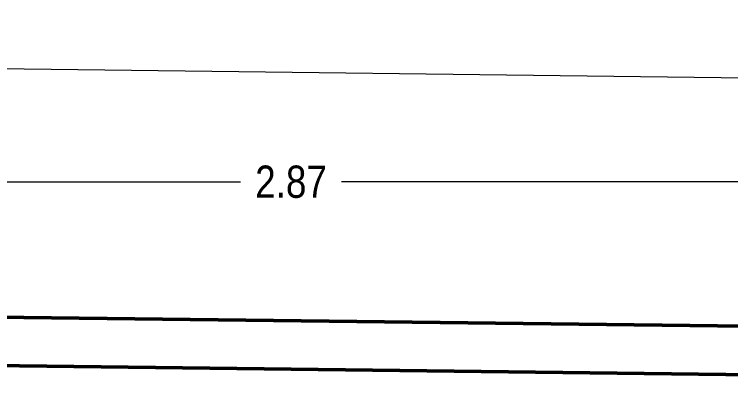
# Model space of a CAD drawing. Extents: x -23.8 to 23.6, y 264.2 to 287.5.
# Drawn here: x -11.423 to -9.197, y 284.018 to 285.172 of the extents above; entities that cross this region are included whole.
import ezdxf

# ---------------------------------------------------------------- set-up
doc = ezdxf.new("R2010")
doc.units = 0
doc.header["$LTSCALE"] = 4
doc.header["$PDMODE"] = 66
doc.linetypes.add('CONTINUA', pattern=[0])
doc.layers.get('0').update_dxf_attribs({"linetype": 'CONTINUOUS'})
doc.layers.get('DEFPOINTS').update_dxf_attribs({"linetype": 'CONTINUOUS'})
doc.layers.add('COTAS', color=1, linetype='CONTINUOUS', lineweight=9)
doc.layers.add('MURO', color=5, linetype='CONTINUOUS', lineweight=50)
doc.styles.add('Arial Narrow', font='ARIALN.TTF')
doc.dimstyles.new('1-50 PRZ', dxfattribs={"dimtxt": 0.1, "dimasz": 0.1, "dimexe": 0.05, "dimexo": 0.15, "dimgap": 0.05, "dimtad": 0, "dimzin": 1, "dimdsep": 46, "dimtxsty": 'Arial Narrow', "dimblk": 'DOTSMALL', "dimcen": 0.1, "dimdle": 0.05, "dimclrd": 250, "dimclre": 250, "dimclrt": 5, "dimaunit": 1, "dimadec": 3, "dimazin": 0, "dimtfac": 1, "dimtmove": 2, "dimatfit": 3, "dimldrblk": 'OBLIQUE', "dimfxl": 0.3, "dimfxlon": 1, "dimlwd": -1, "dimlwe": -1, "dimarcsym": 0})

# ---------------------------------------------------------------- blocks, each defined once
blk = doc.blocks.new('_DotSmall')
at = {"color": 0, "linetype": 'ByBlock', "const_width": 0.5}
blk.add_lwpolyline([(-0.0625, 0, 1), (0.0625, 0, 1)], format="xyb", close=True, dxfattribs=at)
blk = doc.blocks.new('*D104')
at = {"layer": 'COTAS', "color": 250, "linetype": 'CONTINUA', "transparency": 16777216}
for p, q in [((-11.9984, 284.387), (-11.9984, 284.7012)), ((-9.1276, 284.3523), (-9.1276, 284.7012)), ((-12.0484, 284.6512), (-10.7201, 284.6512)), ((-9.0776, 284.6512), (-10.4058, 284.6512))]:
    blk.add_line(p, q, dxfattribs=at)
at = {"layer": 'DEFPOINTS', "color": 0, "transparency": 16777216}
for p in [(-9.1276, 284.6512), (-11.9984, 284.237), (-9.1276, 284.2023)]:
    blk.add_point(p, dxfattribs=at)
at = {"layer": 'COTAS', "color": 250, "transparency": 16777216, "xscale": 0.1, "yscale": 0.1, "zscale": 0.1}
for p, rotation in [((-11.9984, 284.6512), 179.999999999978), ((-9.1276, 284.6512), 359.999999999978)]:
    blk.add_blockref('_DotSmall', p, dxfattribs=dict(at, rotation=rotation))
at = {"layer": 'COTAS', "color": 5, "transparency": 16777216, "insert": (-10.563, 284.6512), "char_height": 0.1, "attachment_point": 5, "style": 'Arial Narrow'}
blk.add_mtext('2.87', dxfattribs=at)
blk = doc.blocks.new('_Oblique')
at = {"color": 0, "linetype": 'ByBlock', "lineweight": -2}
blk.add_line((-0.5, -0.5), (0.5, 0.5), dxfattribs=at)
blk = doc.blocks.new('*D106')
at = {"layer": 'COTAS', "color": 250, "linetype": 'CONTINUA', "transparency": 16777216}
for p, q in [((-21.4007, 284.8219), (-21.3964, 285.1719)), ((-21.447, 285.1225), (-15.3679, 285.0491)), ((-8.9198, 284.9712), (-14.9989, 285.0446)), ((-8.9734, 284.6718), (-8.9692, 285.0218))]:
    blk.add_line(p, q, dxfattribs=at)
at = {"layer": 'DEFPOINTS', "color": 0, "transparency": 16777216}
for p in [(-8.9698, 284.9718), (-21.4064, 284.3507), (-8.9791, 284.2005)]:
    blk.add_point(p, dxfattribs=at)
at = {"layer": 'COTAS', "color": 250, "transparency": 16777216, "xscale": 0.1, "yscale": 0.1, "zscale": 0.1}
for p, rotation in [((-21.3971, 285.1219), 179.3077309319762), ((-8.9698, 284.9718), 359.3077309319762)]:
    blk.add_blockref('_DotSmall', p, dxfattribs=dict(at, rotation=rotation))
at = {"layer": 'COTAS', "color": 5, "transparency": 16777216, "insert": (-15.1834, 285.0468), "char_height": 0.1, "attachment_point": 5, "rotation": 359.3077, "style": 'Arial Narrow'}
blk.add_mtext('12.43', dxfattribs=at)

msp = doc.modelspace()

# ---------------------------------------------------------------- linework, layer by layer
at = {"layer": 'MURO'}
msp.add_lwpolyline([(-15.2482, 278.4007), (-15.2482, 278.5507), (-15.0982, 278.5507), (-15.0982, 281.2007), (-18.8482, 281.2007), (-18.8482, 281.3507), (-9.0997, 281.3507), (-9.1276, 284.0523), (-11.9984, 284.087), (-11.9984, 284.237), (-8.9791, 284.2005), (-8.9482, 281.2007), (-14.9482, 281.2007), (-14.9482, 278.4007)], close=True, dxfattribs=at)

# ---------------------------------------------------------------- dimensions: what is measured, and where the dimension line sits
at = {"layer": 'COTAS'}
dim = msp.add_aligned_dim(p1=(-21.4064, 284.3507), p2=(-8.9791, 284.2005), distance=0.7713, dimstyle='1-50 PRZ', dxfattribs=at)
dim.commit()
dim.dimension.update_dxf_attribs({"geometry": '*D106', "text_midpoint": (-15.1834, 285.0468)})
dim = msp.add_linear_dim(base=(-9.1276, 284.6512), p1=(-11.9984, 284.237), p2=(-9.1276, 284.2023), angle=180, dimstyle='1-50 PRZ', dxfattribs=at)
dim.commit()
dim.dimension.update_dxf_attribs({"geometry": '*D104', "text_midpoint": (-10.563, 284.6512)})

doc.saveas('drawing.dxf')
